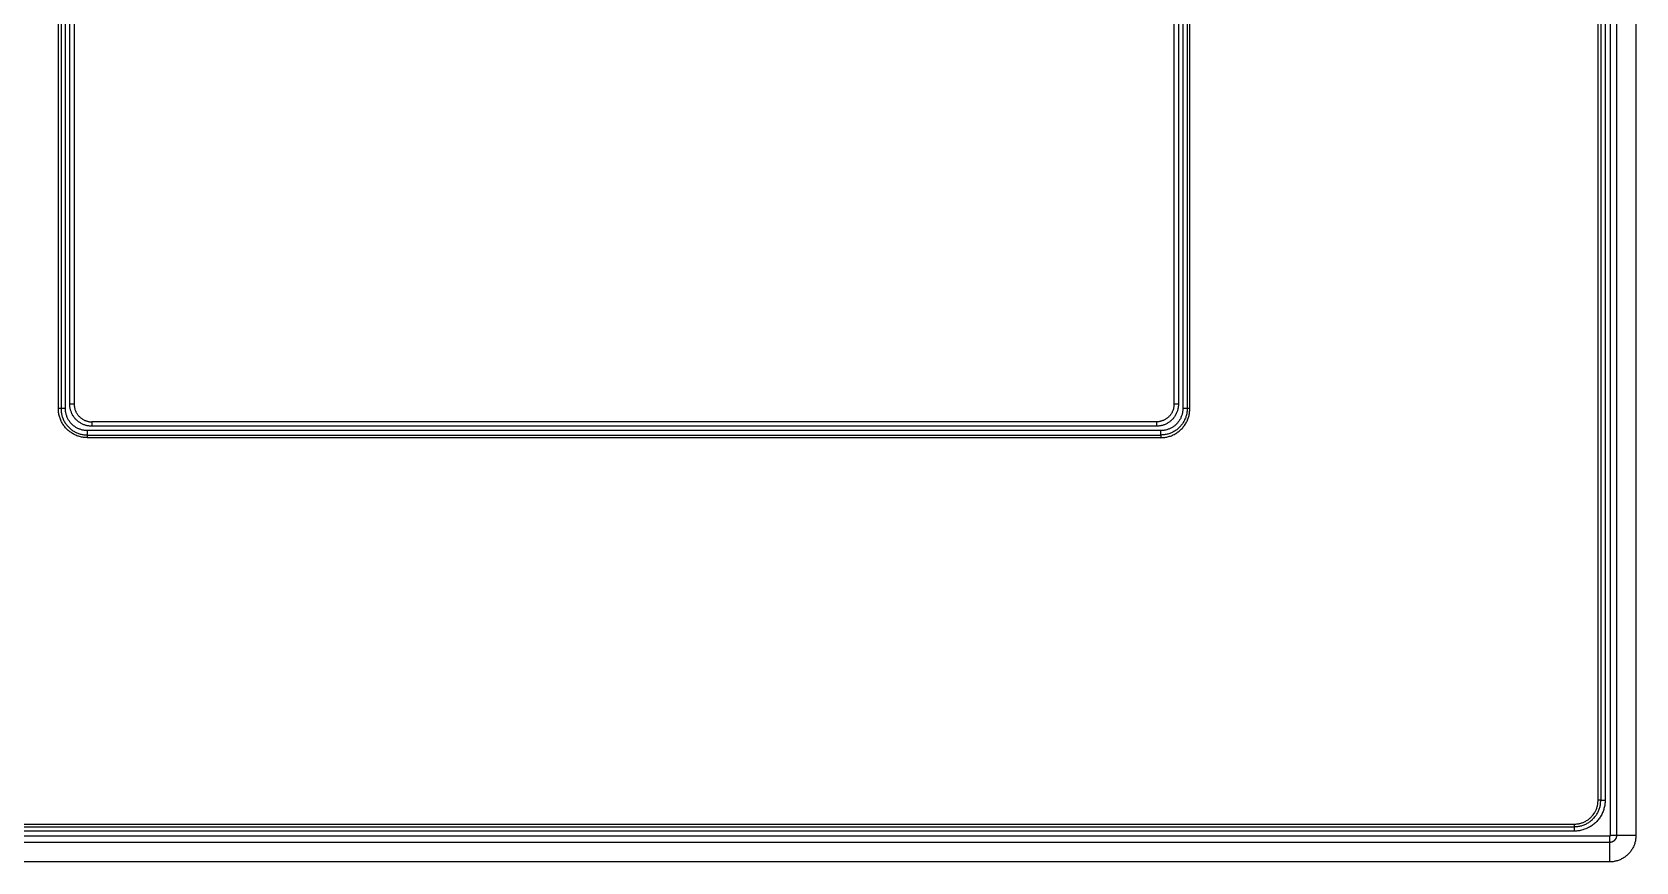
# Model space of a CAD drawing. Header units: millimetres. Extents: x 3033 to 5751, y 230 to 1450.
# Drawn here: x 3393.1 to 3575.3, y 528.3 to 622.5 of the extents above; entities that cross this region are included whole.
import ezdxf

# ---------------------------------------------------------------- set-up
doc = ezdxf.new("R2010")
doc.units = ezdxf.units.MM
doc.header["$MEASUREMENT"] = 0
doc.layers.add('LAYER 10', color=2, linetype='Continuous')

msp = doc.modelspace()

# ---------------------------------------------------------------- linework, layer by layer
at = {"layer": 'LAYER 10'}
for p, q in [((3572.43, 795.25), (3572.43, 531.25)), ((3573.13, 795.25), (3573.13, 531.25)), ((3575.34, 795.25), (3575.34, 531.25)), ((3571.04, 535.25), (3571.04, 791.25)), ((3571.34, 791.25), (3571.34, 535.25)), ((3571.84, 791.25), (3571.84, 535.25)), ((3396.04, 579.75), (3396.04, 718.75)), ((3396.34, 718.75), (3396.34, 579.75)), ((3396.84, 579.75), (3396.84, 718.75)), ((3397.34, 580.25), (3397.34, 718.25)), ((3397.84, 718.25), (3397.84, 580.25)), ((3522.84, 718.25), (3522.84, 580.25)), ((3523.34, 718.25), (3523.34, 580.25)), ((3523.84, 718.75), (3523.84, 579.75)), ((3524.34, 718.75), (3524.34, 579.75)), ((3524.64, 579.75), (3524.64, 718.75)), ((3396.04, 579.64), (3396.04, 579.75)), ((3396.34, 579.75), (3396.04, 579.75)), ((3396.34, 579.75), (3396.34, 579.65)), ((3396.84, 579.75), (3396.34, 579.75)), ((3396.84, 579.67), (3396.84, 579.75)), ((3397.84, 580.25), (3397.34, 580.25)), ((3397.34, 580.17), (3397.34, 580.25)), ((3397.35, 580.08), (3397.34, 580.17)), ((3397.35, 580), (3397.35, 580.08)), ((3397.36, 579.91), (3397.35, 580)), ((3397.38, 579.83), (3397.36, 579.91)), ((3397.39, 579.74), (3397.38, 579.83)), ((3397.41, 579.66), (3397.39, 579.74)), ((3397.84, 580.25), (3397.84, 580.19)), ((3397.84, 580.19), (3397.85, 580.12)), ((3397.85, 580.12), (3397.85, 580.05)), ((3397.85, 580.05), (3397.86, 579.98)), ((3397.86, 579.98), (3397.87, 579.91)), ((3397.87, 579.91), (3397.88, 579.85)), ((3397.88, 579.85), (3397.9, 579.78)), ((3397.9, 579.78), (3397.92, 579.71)), ((3397.92, 579.71), (3397.93, 579.65)), ((3522.77, 579.71), (3522.75, 579.65)), ((3522.78, 579.78), (3522.77, 579.71)), ((3522.8, 579.85), (3522.78, 579.78)), ((3522.81, 579.91), (3522.8, 579.85)), ((3522.82, 579.98), (3522.81, 579.91)), ((3522.83, 580.05), (3522.82, 579.98)), ((3522.84, 580.12), (3522.83, 580.05)), ((3522.84, 580.25), (3522.84, 580.19)), ((3523.34, 580.25), (3522.84, 580.25)), ((3522.84, 580.19), (3522.84, 580.12)), ((3523.29, 579.74), (3523.27, 579.66)), ((3523.3, 579.83), (3523.29, 579.74)), ((3523.32, 579.91), (3523.3, 579.83)), ((3523.33, 580), (3523.32, 579.91)), ((3523.34, 580.08), (3523.33, 580)), ((3523.34, 580.25), (3523.34, 580.17)), ((3523.34, 580.17), (3523.34, 580.08)), ((3523.84, 579.75), (3523.84, 579.67)), ((3524.34, 579.75), (3523.84, 579.75)), ((3524.34, 579.75), (3524.34, 579.65)), ((3524.64, 579.75), (3524.34, 579.75)), ((3524.64, 579.64), (3524.64, 579.75)), ((3396.05, 579.53), (3396.04, 579.64)), ((3396.06, 579.42), (3396.05, 579.53)), ((3396.07, 579.3), (3396.06, 579.42)), ((3396.09, 579.19), (3396.07, 579.3)), ((3396.11, 579.08), (3396.09, 579.19)), ((3396.13, 578.97), (3396.11, 579.08)), ((3396.16, 578.86), (3396.13, 578.97)), ((3396.2, 578.76), (3396.16, 578.86)), ((3396.23, 578.65), (3396.2, 578.76)), ((3396.27, 578.54), (3396.23, 578.65)), ((3396.31, 578.44), (3396.27, 578.54)), ((3396.36, 578.34), (3396.31, 578.44)), ((3396.34, 579.65), (3396.35, 579.55)), ((3396.35, 579.55), (3396.36, 579.45)), ((3396.36, 579.45), (3396.37, 579.34)), ((3396.41, 578.24), (3396.36, 578.34)), ((3396.37, 579.34), (3396.38, 579.24)), ((3396.38, 579.24), (3396.4, 579.14)), ((3396.4, 579.14), (3396.43, 579.04)), ((3396.46, 578.14), (3396.41, 578.24)), ((3396.43, 579.04), (3396.45, 578.94)), ((3396.45, 578.94), (3396.48, 578.85)), ((3396.52, 578.04), (3396.46, 578.14)), ((3396.48, 578.85), (3396.51, 578.75)), ((3396.51, 578.75), (3396.55, 578.65)), ((3396.58, 577.94), (3396.52, 578.04)), ((3396.55, 578.65), (3396.59, 578.56)), ((3396.65, 577.85), (3396.58, 577.94)), ((3396.59, 578.56), (3396.63, 578.46)), ((3396.63, 578.46), (3396.68, 578.37)), ((3396.68, 578.37), (3396.73, 578.28)), ((3396.73, 578.28), (3396.78, 578.19)), ((3396.78, 578.19), (3396.83, 578.11)), ((3396.83, 578.11), (3396.89, 578.02)), ((3396.85, 579.58), (3396.84, 579.67)), ((3396.85, 579.5), (3396.85, 579.58)), ((3396.86, 579.41), (3396.85, 579.5)), ((3396.88, 579.33), (3396.86, 579.41)), ((3396.89, 579.24), (3396.88, 579.33)), ((3396.91, 579.16), (3396.89, 579.24)), ((3396.89, 578.02), (3396.95, 577.94)), ((3396.93, 579.08), (3396.91, 579.16)), ((3396.96, 579), (3396.93, 579.08)), ((3396.95, 577.94), (3397.01, 577.86)), ((3396.99, 578.92), (3396.96, 579)), ((3397.02, 578.84), (3396.99, 578.92)), ((3397.01, 577.86), (3397.08, 577.78)), ((3397.05, 578.76), (3397.02, 578.84)), ((3397.08, 578.68), (3397.05, 578.76)), ((3397.12, 578.6), (3397.08, 578.68)), ((3397.16, 578.53), (3397.12, 578.6)), ((3397.2, 578.45), (3397.16, 578.53)), ((3397.25, 578.38), (3397.2, 578.45)), ((3397.3, 578.31), (3397.25, 578.38)), ((3397.35, 578.24), (3397.3, 578.31)), ((3397.4, 578.18), (3397.35, 578.24)), ((3397.46, 578.11), (3397.4, 578.18)), ((3397.43, 579.58), (3397.41, 579.66)), ((3397.46, 579.5), (3397.43, 579.58)), ((3397.49, 579.42), (3397.46, 579.5)), ((3397.51, 578.05), (3397.46, 578.11)), ((3397.52, 579.34), (3397.49, 579.42)), ((3397.57, 577.99), (3397.51, 578.05)), ((3397.55, 579.26), (3397.52, 579.34)), ((3397.58, 579.18), (3397.55, 579.26)), ((3397.63, 577.93), (3397.57, 577.99)), ((3397.62, 579.1), (3397.58, 579.18)), ((3397.66, 579.03), (3397.62, 579.1)), ((3397.7, 577.87), (3397.63, 577.93)), ((3397.7, 578.95), (3397.66, 579.03)), ((3397.75, 578.88), (3397.7, 578.95)), ((3397.76, 577.81), (3397.7, 577.87)), ((3397.8, 578.81), (3397.75, 578.88)), ((3397.85, 578.74), (3397.8, 578.81)), ((3397.9, 578.68), (3397.85, 578.74)), ((3397.96, 578.61), (3397.9, 578.68)), ((3397.93, 579.65), (3397.96, 579.58)), ((3397.96, 579.58), (3397.98, 579.52)), ((3398.01, 578.55), (3397.96, 578.61)), ((3397.98, 579.52), (3398.01, 579.46)), ((3398.01, 579.46), (3398.03, 579.39)), ((3398.07, 578.49), (3398.01, 578.55)), ((3398.03, 579.39), (3398.07, 579.33)), ((3398.07, 579.33), (3398.1, 579.27)), ((3398.13, 578.43), (3398.07, 578.49)), ((3398.1, 579.27), (3398.13, 579.21)), ((3398.13, 579.21), (3398.17, 579.16)), ((3398.2, 578.37), (3398.13, 578.43)), ((3398.17, 579.16), (3398.21, 579.1)), ((3398.26, 578.31), (3398.2, 578.37)), ((3398.21, 579.1), (3398.25, 579.04)), ((3398.25, 579.04), (3398.29, 578.99)), ((3398.33, 578.26), (3398.26, 578.31)), ((3398.29, 578.99), (3398.33, 578.94)), ((3398.33, 578.94), (3398.38, 578.89)), ((3398.4, 578.21), (3398.33, 578.26)), ((3398.38, 578.89), (3398.43, 578.84)), ((3398.47, 578.16), (3398.4, 578.21)), ((3398.43, 578.84), (3398.48, 578.79)), ((3398.54, 578.12), (3398.47, 578.16)), ((3398.48, 578.79), (3398.53, 578.75)), ((3398.53, 578.75), (3398.58, 578.7)), ((3398.62, 578.07), (3398.54, 578.12)), ((3398.58, 578.7), (3398.63, 578.66)), ((3398.69, 578.03), (3398.62, 578.07)), ((3398.63, 578.66), (3398.69, 578.62)), ((3398.69, 578.62), (3398.74, 578.58)), ((3398.77, 578), (3398.69, 578.03)), ((3398.74, 578.58), (3398.8, 578.54)), ((3398.85, 577.96), (3398.77, 578)), ((3398.8, 578.54), (3398.86, 578.51)), ((3398.92, 577.93), (3398.85, 577.96)), ((3398.86, 578.51), (3398.92, 578.48)), ((3398.92, 578.48), (3398.98, 578.45)), ((3399, 577.9), (3398.92, 577.93)), ((3398.98, 578.45), (3399.04, 578.42)), ((3399.08, 577.87), (3399, 577.9)), ((3399.04, 578.42), (3399.11, 578.39)), ((3399.17, 577.85), (3399.08, 577.87)), ((3399.11, 578.39), (3399.17, 578.37)), ((3399.17, 578.37), (3399.24, 578.35)), ((3399.24, 578.35), (3399.3, 578.33)), ((3399.3, 578.33), (3399.37, 578.31)), ((3399.37, 578.31), (3399.43, 578.3)), ((3399.43, 578.3), (3399.5, 578.28)), ((3399.5, 578.28), (3399.57, 578.27)), ((3399.57, 578.27), (3399.64, 578.26)), ((3399.64, 578.26), (3399.7, 578.26)), ((3399.7, 578.26), (3399.77, 578.25)), ((3399.77, 578.25), (3399.84, 578.25)), ((3520.84, 578.25), (3399.84, 578.25)), ((3399.84, 578.25), (3399.84, 577.75)), ((3520.84, 578.25), (3520.84, 577.75)), ((3520.91, 578.25), (3520.84, 578.25)), ((3520.98, 578.26), (3520.91, 578.25)), ((3521.05, 578.26), (3520.98, 578.26)), ((3521.11, 578.27), (3521.05, 578.26)), ((3521.18, 578.28), (3521.11, 578.27)), ((3521.25, 578.3), (3521.18, 578.28)), ((3521.31, 578.31), (3521.25, 578.3)), ((3521.38, 578.33), (3521.31, 578.31)), ((3521.45, 578.35), (3521.38, 578.33)), ((3521.51, 578.37), (3521.45, 578.35)), ((3521.57, 578.39), (3521.51, 578.37)), ((3521.6, 577.87), (3521.52, 577.85)), ((3521.64, 578.42), (3521.57, 578.39)), ((3521.68, 577.9), (3521.6, 577.87)), ((3521.7, 578.45), (3521.64, 578.42)), ((3521.76, 577.93), (3521.68, 577.9)), ((3521.76, 578.48), (3521.7, 578.45)), ((3521.82, 578.51), (3521.76, 578.48)), ((3521.84, 577.96), (3521.76, 577.93)), ((3521.88, 578.54), (3521.82, 578.51)), ((3521.91, 578), (3521.84, 577.96)), ((3521.94, 578.58), (3521.88, 578.54)), ((3521.99, 578.03), (3521.91, 578)), ((3521.99, 578.62), (3521.94, 578.58)), ((3522.05, 578.66), (3521.99, 578.62)), ((3522.07, 578.07), (3521.99, 578.03)), ((3522.1, 578.7), (3522.05, 578.66)), ((3522.14, 578.12), (3522.07, 578.07)), ((3522.16, 578.75), (3522.1, 578.7)), ((3522.21, 578.16), (3522.14, 578.12)), ((3522.21, 578.79), (3522.16, 578.75)), ((3522.26, 578.84), (3522.21, 578.79)), ((3522.28, 578.21), (3522.21, 578.16)), ((3522.3, 578.89), (3522.26, 578.84)), ((3522.35, 578.26), (3522.28, 578.21)), ((3522.35, 578.94), (3522.3, 578.89)), ((3522.39, 578.99), (3522.35, 578.94)), ((3522.42, 578.31), (3522.35, 578.26)), ((3522.43, 579.04), (3522.39, 578.99)), ((3522.48, 578.37), (3522.42, 578.31)), ((3522.47, 579.1), (3522.43, 579.04)), ((3522.51, 579.16), (3522.47, 579.1)), ((3522.55, 578.43), (3522.48, 578.37)), ((3522.55, 579.21), (3522.51, 579.16)), ((3522.58, 579.27), (3522.55, 579.21)), ((3522.61, 578.49), (3522.55, 578.43)), ((3522.62, 579.33), (3522.58, 579.27)), ((3522.67, 578.55), (3522.61, 578.49)), ((3522.65, 579.39), (3522.62, 579.33)), ((3522.68, 579.46), (3522.65, 579.39)), ((3522.73, 578.61), (3522.67, 578.55)), ((3522.7, 579.52), (3522.68, 579.46)), ((3522.73, 579.58), (3522.7, 579.52)), ((3522.75, 579.65), (3522.73, 579.58)), ((3522.78, 578.68), (3522.73, 578.61)), ((3522.83, 578.74), (3522.78, 578.68)), ((3522.88, 578.81), (3522.83, 578.74)), ((3522.93, 578.88), (3522.88, 578.81)), ((3522.98, 577.87), (3522.92, 577.81)), ((3522.98, 578.95), (3522.93, 578.88)), ((3523.02, 579.03), (3522.98, 578.95)), ((3523.05, 577.93), (3522.98, 577.87)), ((3523.06, 579.1), (3523.02, 579.03)), ((3523.11, 577.99), (3523.05, 577.93)), ((3523.1, 579.18), (3523.06, 579.1)), ((3523.13, 579.26), (3523.1, 579.18)), ((3523.17, 578.05), (3523.11, 577.99)), ((3523.17, 579.34), (3523.13, 579.26)), ((3523.2, 579.42), (3523.17, 579.34)), ((3523.23, 578.11), (3523.17, 578.05)), ((3523.22, 579.5), (3523.2, 579.42)), ((3523.25, 579.58), (3523.22, 579.5)), ((3523.28, 578.18), (3523.23, 578.11)), ((3523.27, 579.66), (3523.25, 579.58)), ((3523.33, 578.24), (3523.28, 578.18)), ((3523.38, 578.31), (3523.33, 578.24)), ((3523.43, 578.38), (3523.38, 578.31)), ((3523.48, 578.45), (3523.43, 578.38)), ((3523.52, 578.53), (3523.48, 578.45)), ((3523.56, 578.6), (3523.52, 578.53)), ((3523.6, 578.68), (3523.56, 578.6)), ((3523.63, 578.76), (3523.6, 578.68)), ((3523.67, 577.86), (3523.6, 577.78)), ((3523.67, 578.84), (3523.63, 578.76)), ((3523.7, 578.92), (3523.67, 578.84)), ((3523.73, 577.94), (3523.67, 577.86)), ((3523.72, 579), (3523.7, 578.92)), ((3523.75, 579.08), (3523.72, 579)), ((3523.79, 578.02), (3523.73, 577.94)), ((3523.77, 579.16), (3523.75, 579.08)), ((3523.79, 579.24), (3523.77, 579.16)), ((3523.8, 579.33), (3523.79, 579.24)), ((3523.85, 578.11), (3523.79, 578.02)), ((3523.82, 579.41), (3523.8, 579.33)), ((3523.83, 579.5), (3523.82, 579.41)), ((3523.84, 579.58), (3523.83, 579.5)), ((3523.84, 579.67), (3523.84, 579.58)), ((3523.9, 578.19), (3523.85, 578.11)), ((3523.96, 578.28), (3523.9, 578.19)), ((3524, 578.37), (3523.96, 578.28)), ((3524.05, 578.46), (3524, 578.37)), ((3524.04, 577.85), (3524.1, 577.94)), ((3524.09, 578.56), (3524.05, 578.46)), ((3524.13, 578.65), (3524.09, 578.56)), ((3524.1, 577.94), (3524.16, 578.04)), ((3524.17, 578.75), (3524.13, 578.65)), ((3524.16, 578.04), (3524.22, 578.14)), ((3524.2, 578.85), (3524.17, 578.75)), ((3524.23, 578.94), (3524.2, 578.85)), ((3524.22, 578.14), (3524.27, 578.24)), ((3524.26, 579.04), (3524.23, 578.94)), ((3524.28, 579.14), (3524.26, 579.04)), ((3524.27, 578.24), (3524.32, 578.34)), ((3524.3, 579.24), (3524.28, 579.14)), ((3524.31, 579.34), (3524.3, 579.24)), ((3524.33, 579.45), (3524.31, 579.34)), ((3524.32, 578.34), (3524.37, 578.44)), ((3524.34, 579.65), (3524.33, 579.55)), ((3524.33, 579.55), (3524.33, 579.45)), ((3524.37, 578.44), (3524.41, 578.54)), ((3524.41, 578.54), (3524.45, 578.65)), ((3524.45, 578.65), (3524.49, 578.76)), ((3524.49, 578.76), (3524.52, 578.86)), ((3524.52, 578.86), (3524.55, 578.97)), ((3524.55, 578.97), (3524.57, 579.08)), ((3524.57, 579.08), (3524.59, 579.19)), ((3524.59, 579.19), (3524.61, 579.3)), ((3524.61, 579.3), (3524.62, 579.42)), ((3524.62, 579.42), (3524.63, 579.53)), ((3524.63, 579.53), (3524.64, 579.64)), ((3396.71, 577.76), (3396.65, 577.85)), ((3396.78, 577.67), (3396.71, 577.76)), ((3396.85, 577.58), (3396.78, 577.67)), ((3396.93, 577.5), (3396.85, 577.58)), ((3397.01, 577.42), (3396.93, 577.5)), ((3397.09, 577.34), (3397.01, 577.42)), ((3397.08, 577.78), (3397.15, 577.71)), ((3397.17, 577.27), (3397.09, 577.34)), ((3397.15, 577.71), (3397.22, 577.63)), ((3397.26, 577.19), (3397.17, 577.27)), ((3397.22, 577.63), (3397.29, 577.56)), ((3397.35, 577.12), (3397.26, 577.19)), ((3397.29, 577.56), (3397.37, 577.49)), ((3397.44, 577.06), (3397.35, 577.12)), ((3397.37, 577.49), (3397.45, 577.43)), ((3397.53, 576.99), (3397.44, 577.06)), ((3397.45, 577.43), (3397.53, 577.36)), ((3397.53, 577.36), (3397.61, 577.3)), ((3397.63, 576.93), (3397.53, 576.99)), ((3397.61, 577.3), (3397.7, 577.24)), ((3397.72, 576.88), (3397.63, 576.93)), ((3397.7, 577.24), (3397.78, 577.19)), ((3397.82, 576.82), (3397.72, 576.88)), ((3397.83, 577.76), (3397.76, 577.81)), ((3397.78, 577.19), (3397.87, 577.14)), ((3397.92, 576.77), (3397.82, 576.82)), ((3397.9, 577.71), (3397.83, 577.76)), ((3397.87, 577.14), (3397.96, 577.09)), ((3397.97, 577.66), (3397.9, 577.71)), ((3398.03, 576.73), (3397.92, 576.77)), ((3397.96, 577.09), (3398.05, 577.04)), ((3398.04, 577.62), (3397.97, 577.66)), ((3398.13, 576.68), (3398.03, 576.73)), ((3398.12, 577.57), (3398.04, 577.62)), ((3398.05, 577.04), (3398.15, 577)), ((3398.19, 577.53), (3398.12, 577.57)), ((3398.24, 576.64), (3398.13, 576.68)), ((3398.15, 577), (3398.24, 576.96)), ((3398.27, 577.5), (3398.19, 577.53)), ((3398.24, 576.96), (3398.34, 576.93)), ((3398.34, 576.61), (3398.24, 576.64)), ((3398.35, 577.46), (3398.27, 577.5)), ((3398.34, 576.93), (3398.43, 576.89)), ((3398.45, 576.58), (3398.34, 576.61)), ((3398.42, 577.43), (3398.35, 577.46)), ((3398.5, 577.4), (3398.42, 577.43)), ((3398.43, 576.89), (3398.53, 576.86)), ((3398.56, 576.55), (3398.45, 576.58)), ((3398.58, 577.37), (3398.5, 577.4)), ((3398.53, 576.86), (3398.63, 576.84)), ((3398.67, 576.52), (3398.56, 576.55)), ((3398.67, 577.35), (3398.58, 577.37)), ((3398.63, 576.84), (3398.73, 576.82)), ((3398.75, 577.32), (3398.67, 577.35)), ((3398.78, 576.5), (3398.67, 576.52)), ((3398.73, 576.82), (3398.83, 576.8)), ((3398.83, 577.31), (3398.75, 577.32)), ((3398.89, 576.48), (3398.78, 576.5)), ((3398.92, 577.29), (3398.83, 577.31)), ((3398.83, 576.8), (3398.93, 576.78)), ((3399, 576.47), (3398.89, 576.48)), ((3399, 577.28), (3398.92, 577.29)), ((3398.93, 576.78), (3399.03, 576.77)), ((3399.09, 577.27), (3399, 577.28)), ((3399.12, 576.46), (3399, 576.47)), ((3399.03, 576.77), (3399.14, 576.76)), ((3399.17, 577.26), (3399.09, 577.27)), ((3399.23, 576.46), (3399.12, 576.46)), ((3399.14, 576.76), (3399.24, 576.76)), ((3399.25, 577.82), (3399.17, 577.85)), ((3399.26, 577.25), (3399.17, 577.26)), ((3399.34, 576.45), (3399.23, 576.46)), ((3399.24, 576.76), (3399.34, 576.75)), ((3399.33, 577.81), (3399.25, 577.82)), ((3399.34, 577.25), (3399.26, 577.25)), ((3399.42, 577.79), (3399.33, 577.81)), ((3399.34, 576.75), (3399.34, 577.25)), ((3521.34, 577.25), (3399.34, 577.25)), ((3399.34, 576.45), (3399.34, 576.75)), ((3399.34, 576.75), (3521.34, 576.75)), ((3521.34, 576.45), (3399.34, 576.45)), ((3399.5, 577.78), (3399.42, 577.79)), ((3399.59, 577.77), (3399.5, 577.78)), ((3399.67, 577.76), (3399.59, 577.77)), ((3399.76, 577.75), (3399.67, 577.76)), ((3399.84, 577.75), (3399.76, 577.75)), ((3520.84, 577.75), (3399.84, 577.75)), ((3520.93, 577.75), (3520.84, 577.75)), ((3521.01, 577.76), (3520.93, 577.75)), ((3521.1, 577.77), (3521.01, 577.76)), ((3521.18, 577.78), (3521.1, 577.77)), ((3521.27, 577.79), (3521.18, 577.78)), ((3521.35, 577.81), (3521.27, 577.79)), ((3521.34, 576.75), (3521.34, 577.25)), ((3521.43, 577.25), (3521.34, 577.25)), ((3521.44, 576.76), (3521.34, 576.75)), ((3521.34, 576.75), (3521.34, 576.45)), ((3521.34, 576.45), (3521.45, 576.46)), ((3521.43, 577.82), (3521.35, 577.81)), ((3521.52, 577.85), (3521.43, 577.82)), ((3521.51, 577.26), (3521.43, 577.25)), ((3521.55, 576.76), (3521.44, 576.76)), ((3521.45, 576.46), (3521.57, 576.46)), ((3521.6, 577.27), (3521.51, 577.26)), ((3521.65, 576.77), (3521.55, 576.76)), ((3521.57, 576.46), (3521.68, 576.47)), ((3521.68, 577.28), (3521.6, 577.27)), ((3521.75, 576.78), (3521.65, 576.77)), ((3521.77, 577.29), (3521.68, 577.28)), ((3521.68, 576.47), (3521.79, 576.48)), ((3521.85, 576.8), (3521.75, 576.78)), ((3521.85, 577.31), (3521.77, 577.29)), ((3521.79, 576.48), (3521.9, 576.5)), ((3521.93, 577.32), (3521.85, 577.31)), ((3521.95, 576.82), (3521.85, 576.8)), ((3521.9, 576.5), (3522.01, 576.52)), ((3522.02, 577.35), (3521.93, 577.32)), ((3522.05, 576.84), (3521.95, 576.82)), ((3522.01, 576.52), (3522.12, 576.55)), ((3522.1, 577.37), (3522.02, 577.35)), ((3522.15, 576.86), (3522.05, 576.84)), ((3522.18, 577.4), (3522.1, 577.37)), ((3522.12, 576.55), (3522.23, 576.58)), ((3522.25, 576.89), (3522.15, 576.86)), ((3522.26, 577.43), (3522.18, 577.4)), ((3522.23, 576.58), (3522.34, 576.61)), ((3522.35, 576.93), (3522.25, 576.89)), ((3522.34, 577.46), (3522.26, 577.43)), ((3522.41, 577.5), (3522.34, 577.46)), ((3522.34, 576.61), (3522.45, 576.64)), ((3522.44, 576.96), (3522.35, 576.93)), ((3522.49, 577.53), (3522.41, 577.5)), ((3522.54, 577), (3522.44, 576.96)), ((3522.45, 576.64), (3522.55, 576.68)), ((3522.57, 577.57), (3522.49, 577.53)), ((3522.63, 577.04), (3522.54, 577)), ((3522.55, 576.68), (3522.66, 576.73)), ((3522.64, 577.62), (3522.57, 577.57)), ((3522.72, 577.09), (3522.63, 577.04)), ((3522.71, 577.66), (3522.64, 577.62)), ((3522.66, 576.73), (3522.76, 576.77)), ((3522.78, 577.71), (3522.71, 577.66)), ((3522.81, 577.14), (3522.72, 577.09)), ((3522.76, 576.77), (3522.86, 576.82)), ((3522.85, 577.76), (3522.78, 577.71)), ((3522.9, 577.19), (3522.81, 577.14)), ((3522.92, 577.81), (3522.85, 577.76)), ((3522.86, 576.82), (3522.96, 576.88)), ((3522.99, 577.24), (3522.9, 577.19)), ((3522.96, 576.88), (3523.06, 576.93)), ((3523.07, 577.3), (3522.99, 577.24)), ((3523.06, 576.93), (3523.15, 576.99)), ((3523.15, 577.36), (3523.07, 577.3)), ((3523.23, 577.43), (3523.15, 577.36)), ((3523.15, 576.99), (3523.24, 577.06)), ((3523.31, 577.49), (3523.23, 577.43)), ((3523.24, 577.06), (3523.33, 577.12)), ((3523.39, 577.56), (3523.31, 577.49)), ((3523.33, 577.12), (3523.42, 577.19)), ((3523.46, 577.63), (3523.39, 577.56)), ((3523.42, 577.19), (3523.51, 577.27)), ((3523.53, 577.71), (3523.46, 577.63)), ((3523.51, 577.27), (3523.59, 577.34)), ((3523.6, 577.78), (3523.53, 577.71)), ((3523.59, 577.34), (3523.67, 577.42)), ((3523.67, 577.42), (3523.75, 577.5)), ((3523.75, 577.5), (3523.83, 577.58)), ((3523.83, 577.58), (3523.9, 577.67)), ((3523.9, 577.67), (3523.97, 577.76)), ((3523.97, 577.76), (3524.04, 577.85)), ((3570.78, 534.09), (3570.82, 534.18)), ((3570.82, 534.18), (3570.85, 534.26)), ((3570.85, 534.26), (3570.89, 534.35)), ((3570.89, 534.35), (3570.91, 534.44)), ((3570.91, 534.44), (3570.94, 534.52)), ((3570.94, 534.52), (3570.96, 534.61)), ((3570.96, 534.61), (3570.98, 534.7)), ((3570.98, 534.7), (3571, 534.79)), ((3571, 534.79), (3571.02, 534.89)), ((3571.02, 534.89), (3571.03, 534.98)), ((3571.03, 535.07), (3571.04, 535.16)), ((3571.03, 534.98), (3571.03, 535.07)), ((3571.04, 535.16), (3571.04, 535.25)), ((3571.34, 535.25), (3571.04, 535.25)), ((3571.09, 534.06), (3571.13, 534.15)), ((3571.13, 534.15), (3571.17, 534.25)), ((3571.17, 534.25), (3571.2, 534.35)), ((3571.2, 534.35), (3571.23, 534.44)), ((3571.23, 534.44), (3571.26, 534.54)), ((3571.26, 534.54), (3571.28, 534.64)), ((3571.28, 534.64), (3571.3, 534.74)), ((3571.3, 534.74), (3571.31, 534.84)), ((3571.31, 534.84), (3571.33, 534.95)), ((3571.33, 535.05), (3571.34, 535.15)), ((3571.33, 534.95), (3571.33, 535.05)), ((3571.34, 535.15), (3571.34, 535.25)), ((3571.34, 535.25), (3571.84, 535.25)), ((3571.68, 534.19), (3571.64, 534.08)), ((3571.71, 534.31), (3571.68, 534.19)), ((3571.74, 534.42), (3571.71, 534.31)), ((3571.77, 534.54), (3571.74, 534.42)), ((3571.79, 534.66), (3571.77, 534.54)), ((3571.81, 534.78), (3571.79, 534.66)), ((3571.82, 534.9), (3571.81, 534.78)), ((3571.83, 535.01), (3571.82, 534.9)), ((3571.84, 535.13), (3571.83, 535.01)), ((3571.84, 535.25), (3571.84, 535.13)), ((3352.34, 532.55), (3568.34, 532.55)), ((3568.34, 532.55), (3568.43, 532.55)), ((3568.34, 532.55), (3568.34, 532.25)), ((3568.43, 532.55), (3568.53, 532.56)), ((3568.53, 532.56), (3568.62, 532.57)), ((3568.62, 532.57), (3568.71, 532.58)), ((3568.71, 532.58), (3568.8, 532.59)), ((3568.75, 532.28), (3568.85, 532.3)), ((3568.8, 532.59), (3568.89, 532.61)), ((3568.85, 532.3), (3568.95, 532.32)), ((3568.89, 532.61), (3568.98, 532.63)), ((3568.95, 532.32), (3569.05, 532.34)), ((3568.98, 532.63), (3569.07, 532.65)), ((3569.05, 532.34), (3569.15, 532.36)), ((3569.07, 532.65), (3569.16, 532.68)), ((3569.15, 532.36), (3569.25, 532.39)), ((3569.16, 532.68), (3569.25, 532.71)), ((3569.25, 532.71), (3569.33, 532.74)), ((3569.25, 532.39), (3569.35, 532.43)), ((3569.33, 532.74), (3569.42, 532.78)), ((3569.35, 532.43), (3569.44, 532.46)), ((3569.42, 532.78), (3569.5, 532.82)), ((3569.44, 532.46), (3569.54, 532.5)), ((3569.5, 532.82), (3569.58, 532.86)), ((3569.54, 532.5), (3569.63, 532.54)), ((3569.58, 532.86), (3569.66, 532.9)), ((3569.63, 532.54), (3569.72, 532.59)), ((3569.66, 532.9), (3569.74, 532.95)), ((3569.72, 532.59), (3569.81, 532.64)), ((3569.74, 532.95), (3569.82, 533)), ((3569.81, 532.64), (3569.9, 532.69)), ((3569.82, 533), (3569.9, 533.05)), ((3569.9, 533.05), (3569.97, 533.1)), ((3569.9, 532.69), (3569.99, 532.74)), ((3569.97, 533.1), (3570.04, 533.16)), ((3569.99, 532.74), (3570.07, 532.8)), ((3570.04, 533.16), (3570.12, 533.22)), ((3570.07, 532.8), (3570.15, 532.86)), ((3570.12, 533.22), (3570.18, 533.28)), ((3570.15, 532.86), (3570.23, 532.93)), ((3570.26, 532.33), (3570.16, 532.26)), ((3570.18, 533.28), (3570.25, 533.34)), ((3570.23, 532.93), (3570.31, 532.99)), ((3570.25, 533.34), (3570.31, 533.41)), ((3570.36, 532.39), (3570.26, 532.33)), ((3570.31, 533.41), (3570.38, 533.48)), ((3570.31, 532.99), (3570.39, 533.06)), ((3570.46, 532.46), (3570.36, 532.39)), ((3570.38, 533.48), (3570.44, 533.55)), ((3570.39, 533.06), (3570.46, 533.13)), ((3570.44, 533.55), (3570.49, 533.62)), ((3570.46, 533.13), (3570.53, 533.21)), ((3570.55, 532.54), (3570.46, 532.46)), ((3570.49, 533.62), (3570.55, 533.7)), ((3570.53, 533.21), (3570.6, 533.28)), ((3570.55, 533.7), (3570.6, 533.77)), ((3570.64, 532.62), (3570.55, 532.54)), ((3570.6, 533.77), (3570.65, 533.85)), ((3570.6, 533.28), (3570.67, 533.36)), ((3570.73, 532.7), (3570.64, 532.62)), ((3570.65, 533.85), (3570.69, 533.93)), ((3570.67, 533.36), (3570.73, 533.44)), ((3570.69, 533.93), (3570.74, 534.01)), ((3570.73, 533.44), (3570.79, 533.52)), ((3570.82, 532.78), (3570.73, 532.7)), ((3570.74, 534.01), (3570.78, 534.09)), ((3570.79, 533.52), (3570.85, 533.61)), ((3570.9, 532.86), (3570.82, 532.78)), ((3570.85, 533.61), (3570.9, 533.69)), ((3570.9, 533.69), (3570.96, 533.78)), ((3570.98, 532.95), (3570.9, 532.86)), ((3570.96, 533.78), (3571, 533.87)), ((3571.06, 533.04), (3570.98, 532.95)), ((3571, 533.87), (3571.05, 533.96)), ((3571.05, 533.96), (3571.09, 534.06)), ((3571.13, 533.14), (3571.06, 533.04)), ((3571.2, 533.24), (3571.13, 533.14)), ((3571.27, 533.33), (3571.2, 533.24)), ((3571.33, 533.43), (3571.27, 533.33)), ((3571.39, 533.54), (3571.33, 533.43)), ((3571.45, 533.64), (3571.39, 533.54)), ((3571.5, 533.75), (3571.45, 533.64)), ((3571.55, 533.86), (3571.5, 533.75)), ((3571.6, 533.97), (3571.55, 533.86)), ((3571.64, 534.08), (3571.6, 533.97)), ((3572.34, 531.17), (3348.34, 531.17)), ((3572.34, 530.46), (3348.34, 530.46)), ((3352.34, 532.25), (3568.34, 532.25)), ((3568.34, 531.75), (3352.34, 531.75)), ((3568.34, 532.25), (3568.44, 532.26)), ((3568.34, 532.25), (3568.34, 531.75)), ((3568.46, 531.76), (3568.34, 531.75)), ((3568.44, 532.26), (3568.55, 532.26)), ((3568.58, 531.76), (3568.46, 531.76)), ((3568.55, 532.26), (3568.65, 532.27)), ((3568.7, 531.77), (3568.58, 531.76)), ((3568.65, 532.27), (3568.75, 532.28)), ((3568.82, 531.79), (3568.7, 531.77)), ((3568.94, 531.8), (3568.82, 531.79)), ((3569.05, 531.83), (3568.94, 531.8)), ((3569.17, 531.85), (3569.05, 531.83)), ((3569.29, 531.88), (3569.17, 531.85)), ((3569.4, 531.92), (3569.29, 531.88)), ((3569.51, 531.96), (3569.4, 531.92)), ((3569.63, 532), (3569.51, 531.96)), ((3569.74, 532.04), (3569.63, 532)), ((3569.84, 532.09), (3569.74, 532.04)), ((3569.95, 532.15), (3569.84, 532.09)), ((3570.06, 532.2), (3569.95, 532.15)), ((3570.16, 532.26), (3570.06, 532.2)), ((3572.34, 531.17), (3572.34, 530.46)), ((3572.34, 531.17), (3572.34, 531.17)), ((3572.35, 531.17), (3572.34, 531.17)), ((3572.34, 530.46), (3572.34, 528.25)), ((3572.37, 530.46), (3572.34, 530.46)), ((3572.35, 531.17), (3572.35, 531.17)), ((3572.35, 531.17), (3572.35, 531.17)), ((3572.36, 531.17), (3572.35, 531.17)), ((3572.37, 531.17), (3572.36, 531.17)), ((3572.36, 531.17), (3572.36, 531.17)), ((3572.36, 531.17), (3572.36, 531.17)), ((3572.36, 531.17), (3572.36, 531.17)), ((3572.38, 531.18), (3572.37, 531.17)), ((3572.37, 531.17), (3572.37, 531.17)), ((3572.37, 531.17), (3572.37, 531.17)), ((3572.4, 530.46), (3572.37, 530.46)), ((3572.38, 531.18), (3572.38, 531.18)), ((3572.38, 531.18), (3572.38, 531.18)), ((3572.38, 531.18), (3572.38, 531.18)), ((3572.39, 531.18), (3572.38, 531.18)), ((3572.39, 531.19), (3572.39, 531.18)), ((3572.4, 531.19), (3572.39, 531.19)), ((3572.39, 531.18), (3572.39, 531.18)), ((3572.39, 531.18), (3572.39, 531.18)), ((3572.4, 531.2), (3572.4, 531.19)), ((3572.41, 531.2), (3572.4, 531.2)), ((3572.4, 531.19), (3572.4, 531.19)), ((3572.4, 531.19), (3572.4, 531.19)), ((3572.4, 531.19), (3572.4, 531.19)), ((3572.42, 530.46), (3572.4, 530.46)), ((3572.41, 531.21), (3572.41, 531.2)), ((3572.41, 531.21), (3572.41, 531.21)), ((3572.42, 531.21), (3572.41, 531.21)), ((3572.41, 531.2), (3572.41, 531.2)), ((3572.41, 531.2), (3572.41, 531.2)), ((3572.42, 531.24), (3572.42, 531.23)), ((3572.43, 531.24), (3572.42, 531.24)), ((3572.42, 531.23), (3572.42, 531.22)), ((3572.42, 531.23), (3572.42, 531.23)), ((3572.42, 531.23), (3572.42, 531.23)), ((3572.42, 531.22), (3572.42, 531.21)), ((3572.42, 531.22), (3572.42, 531.22)), ((3572.42, 531.22), (3572.42, 531.22)), ((3572.42, 531.22), (3572.42, 531.22)), ((3572.42, 531.21), (3572.42, 531.21)), ((3572.45, 530.47), (3572.42, 530.46)), ((3572.43, 531.25), (3572.43, 531.24)), ((3572.43, 531.25), (3572.43, 531.25)), ((3572.43, 531.25), (3572.43, 531.25)), ((3573.13, 531.25), (3572.43, 531.25)), ((3572.43, 531.24), (3572.43, 531.24)), ((3572.43, 531.24), (3572.43, 531.24)), ((3572.48, 530.47), (3572.45, 530.47)), ((3572.5, 530.48), (3572.48, 530.47)), ((3572.53, 530.48), (3572.5, 530.48)), ((3572.55, 530.49), (3572.53, 530.48)), ((3572.58, 530.5), (3572.55, 530.49)), ((3572.61, 530.51), (3572.58, 530.5)), ((3572.63, 530.52), (3572.61, 530.51)), ((3572.66, 530.53), (3572.63, 530.52)), ((3572.68, 530.54), (3572.66, 530.53)), ((3572.71, 530.55), (3572.68, 530.54)), ((3572.73, 530.56), (3572.71, 530.55)), ((3572.75, 530.58), (3572.73, 530.56)), ((3572.78, 530.59), (3572.75, 530.58)), ((3572.8, 530.61), (3572.78, 530.59)), ((3572.82, 530.62), (3572.8, 530.61)), ((3572.84, 530.64), (3572.82, 530.62)), ((3572.86, 530.66), (3572.84, 530.64)), ((3572.88, 530.67), (3572.86, 530.66)), ((3572.9, 530.69), (3572.88, 530.67)), ((3572.92, 530.71), (3572.9, 530.69)), ((3572.94, 530.73), (3572.92, 530.71)), ((3572.96, 530.75), (3572.94, 530.73)), ((3572.97, 530.77), (3572.96, 530.75)), ((3572.99, 530.8), (3572.97, 530.77)), ((3573, 530.82), (3572.99, 530.8)), ((3573.02, 530.84), (3573, 530.82)), ((3573.03, 530.86), (3573.02, 530.84)), ((3573.05, 530.89), (3573.03, 530.86)), ((3573.06, 530.91), (3573.05, 530.89)), ((3573.07, 530.94), (3573.06, 530.91)), ((3573.08, 530.96), (3573.07, 530.94)), ((3573.09, 530.99), (3573.08, 530.96)), ((3573.1, 531.01), (3573.09, 530.99)), ((3573.11, 531.07), (3573.1, 531.04)), ((3573.1, 531.04), (3573.1, 531.01)), ((3573.12, 531.09), (3573.11, 531.07)), ((3573.13, 531.15), (3573.12, 531.12)), ((3573.12, 531.12), (3573.12, 531.09)), ((3573.13, 531.25), (3573.13, 531.23)), ((3575.34, 531.25), (3573.13, 531.25)), ((3573.13, 531.23), (3573.13, 531.2)), ((3573.13, 531.2), (3573.13, 531.17)), ((3573.13, 531.17), (3573.13, 531.15)), ((3575.26, 530.54), (3575.23, 530.44)), ((3575.28, 530.64), (3575.26, 530.54)), ((3575.3, 530.74), (3575.28, 530.64)), ((3575.31, 530.84), (3575.3, 530.74)), ((3575.33, 530.95), (3575.31, 530.84)), ((3575.34, 531.15), (3575.33, 531.05)), ((3575.33, 531.05), (3575.33, 530.95)), ((3575.34, 531.25), (3575.34, 531.15)), ((3573.81, 528.64), (3573.72, 528.59)), ((3573.9, 528.69), (3573.81, 528.64)), ((3573.99, 528.74), (3573.9, 528.69)), ((3574.07, 528.8), (3573.99, 528.74)), ((3574.15, 528.86), (3574.07, 528.8)), ((3574.23, 528.93), (3574.15, 528.86)), ((3574.31, 528.99), (3574.23, 528.93)), ((3574.39, 529.06), (3574.31, 528.99)), ((3574.46, 529.13), (3574.39, 529.06)), ((3574.53, 529.21), (3574.46, 529.13)), ((3574.6, 529.28), (3574.53, 529.21)), ((3574.67, 529.36), (3574.6, 529.28)), ((3574.73, 529.44), (3574.67, 529.36)), ((3574.79, 529.52), (3574.73, 529.44)), ((3574.85, 529.61), (3574.79, 529.52)), ((3574.9, 529.69), (3574.85, 529.61)), ((3574.96, 529.78), (3574.9, 529.69)), ((3575, 529.87), (3574.96, 529.78)), ((3575.05, 529.96), (3575, 529.87)), ((3575.09, 530.06), (3575.05, 529.96)), ((3575.13, 530.15), (3575.09, 530.06)), ((3575.17, 530.25), (3575.13, 530.15)), ((3575.2, 530.35), (3575.17, 530.25)), ((3575.23, 530.44), (3575.2, 530.35)), ((3572.34, 528.25), (3348.34, 528.25)), ((3572.44, 528.26), (3572.34, 528.25)), ((3572.55, 528.26), (3572.44, 528.26)), ((3572.65, 528.27), (3572.55, 528.26)), ((3572.75, 528.28), (3572.65, 528.27)), ((3572.85, 528.3), (3572.75, 528.28)), ((3572.95, 528.32), (3572.85, 528.3)), ((3573.05, 528.34), (3572.95, 528.32)), ((3573.15, 528.36), (3573.05, 528.34)), ((3573.25, 528.39), (3573.15, 528.36)), ((3573.35, 528.43), (3573.25, 528.39)), ((3573.44, 528.46), (3573.35, 528.43)), ((3573.54, 528.5), (3573.44, 528.46)), ((3573.63, 528.54), (3573.54, 528.5)), ((3573.72, 528.59), (3573.63, 528.54))]:
    msp.add_line(p, q, dxfattribs=at)

doc.saveas('drawing.dxf')
